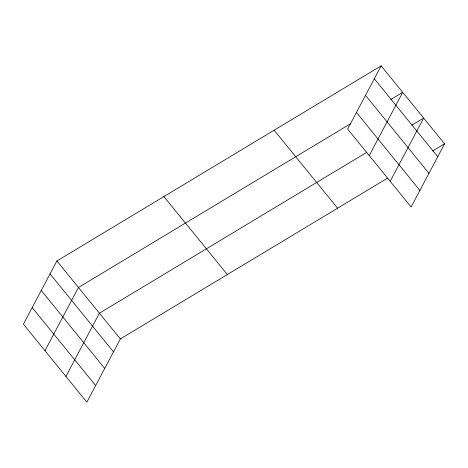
<?xml version="1.0" encoding="UTF-8"?>
<svg xmlns="http://www.w3.org/2000/svg" width="468" height="468" viewBox="0 0 468 468"><rect width="100%" height="100%" fill="white"/><g stroke="black" fill="none" stroke-linecap="round" stroke-linejoin="round"><path stroke-width="0.7" d="M381.139 65.83L347.66 129.057L411.12 207.031L444.6 143.805L381.139 65.83L56.88 260.969L23.4 324.195L86.861 402.17L120.34 338.943L387.656 178.074M44.975 350.707L78.454 287.481L350.778 123.599M65.918 376.442L99.397 313.209L366.713 152.34M369.24 155.569L402.714 92.342L390.827 99.497M390.177 181.303L423.657 118.076L411.77 125.231M432.713 150.959L444.6 143.805M374.295 78.753L437.761 156.727M365.508 95.349L428.969 173.33M356.452 112.455L419.913 190.435M274.131 130.227L337.592 208.201M163.882 196.572L227.343 274.546M56.88 260.969L120.34 338.943M50.035 273.885L113.496 351.866M41.248 290.488L104.709 368.468M32.193 307.593L95.653 385.568"/></g></svg>
